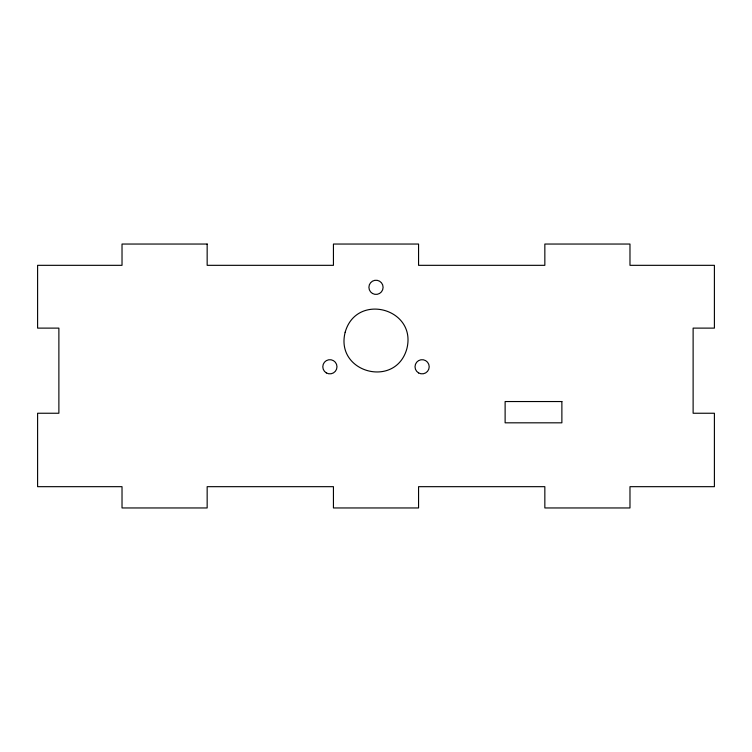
<?xml version="1.0" encoding="UTF-8"?>
<svg xmlns="http://www.w3.org/2000/svg" width="752" height="752" viewBox="0 0 752 752"><rect width="100%" height="100%" fill="white"/><g stroke="black" fill="none" stroke-linecap="round" stroke-linejoin="round"><path stroke-width="1.13" d="M345.159 332.262C334.847 372.672 395.571 388.944 406.841 348.787C417.153 308.386 356.429 292.114 345.159 332.262M207.157 244.043L122.021 244.043L122.021 265.324L37.6 265.324L37.6 328.116L58.882 328.116L58.882 413.243L37.6 413.243L37.6 486.676L122.021 486.676L122.021 507.957L207.157 507.957L207.157 486.676L333.437 486.676L333.437 507.957L418.563 507.957L418.563 486.676L544.843 486.676L544.843 507.957L629.979 507.957L629.979 486.676L714.4 486.676L714.4 413.243L693.118 413.243L693.118 328.116L714.4 328.116L714.4 265.324L629.979 265.324L629.979 244.043L544.843 244.043L544.843 265.324L418.563 265.324L418.563 244.043L333.437 244.043L333.437 265.324L207.157 265.324L207.157 244.043M561.876 401.54L505.118 401.54L505.118 422.821L561.876 422.821L561.876 401.54M372.456 293.468A7.097 7.097 0 0 0 383.097 287.32A7.097 7.097 0 0 0 372.456 281.173A7.097 7.097 0 0 0 372.456 293.468M418.563 372.917A7.097 7.097 0 0 0 429.204 366.779A7.097 7.097 0 0 0 418.563 360.631A7.097 7.097 0 0 0 418.563 372.917M326.34 372.917A7.097 7.097 0 0 0 336.981 366.779A7.097 7.097 0 0 0 326.34 360.631A7.097 7.097 0 0 0 326.34 372.917"/></g></svg>
